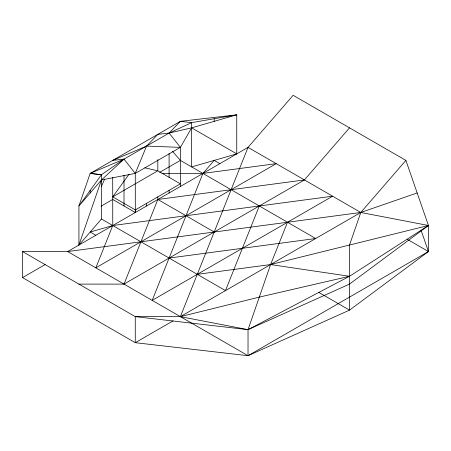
<?xml version="1.0" encoding="UTF-8"?>
<svg xmlns="http://www.w3.org/2000/svg" width="451" height="451" viewBox="0 0 451 451"><rect width="100%" height="100%" fill="white"/><g stroke="black" fill="none" stroke-linecap="round" stroke-linejoin="round"><path stroke-width="0.68" d="M78.931 245.056L101.464 179.943L135.266 173.415L180.372 147.376L169.119 133.068L180.372 121.336L236.752 114.825L191.647 127.847L169.119 133.068L157.822 134.353L146.564 146.085L112.716 160.398L124.014 159.107L90.161 173.415L78.931 205.994L78.931 245.056L101.464 219.006L101.464 174.734L124.014 159.107L169.119 133.068L191.647 122.638L236.752 114.825L236.752 153.887L191.647 166.909L191.647 122.638L180.372 121.336L90.161 173.415L101.464 174.734L78.931 205.994L101.464 179.943L124.014 159.107L135.266 173.415L135.311 212.506L67.656 251.568L22.55 251.568L22.55 277.607L135.266 342.687L248.027 355.704L349.514 310.136L428.45 251.54L428.45 225.5L405.9 160.398L293.133 95.296L248.027 147.376L180.372 316.641L135.266 316.641L22.55 251.568M287.501 222.253L270.583 264.562L248.027 329.664L248.027 355.704L67.656 251.568L360.794 212.477L417.175 192.949M405.9 160.398L360.794 212.477L349.514 245.028L349.514 310.136L318.733 292.361M78.902 284.102L124.008 284.102L157.844 199.472L157.844 196.867M259.308 205.972L225.477 290.602L101.464 219.006M135.266 173.415L146.564 146.085L180.372 147.376L191.647 127.847L236.752 153.887M101.3 186.759L104.643 179.041M135.988 209.512L135.311 209.901L112.716 196.856L129.116 174.125M124.008 284.102L304.414 179.932L349.519 127.847M101.131 206.146L112.716 199.46L135.311 212.506L248.027 147.376L360.794 212.477L428.45 225.5L349.514 284.091L248.027 329.664L135.266 316.641L135.266 342.687L173.06 320.87M112.716 196.856L157.822 170.816L180.372 183.833L135.311 209.901L135.311 212.506M159.648 172.361L180.372 160.398L315.689 238.523L169.102 258.068M22.55 277.607L45.1 264.59M197.284 274.338L270.583 264.562L428.45 225.5L349.514 276.283L248.027 329.664L180.372 316.641L360.794 212.477M248.027 355.704L428.45 251.54L421.087 230.281M180.372 316.641L259.308 297.113L349.514 276.283L270.583 264.562M304.414 179.932L157.844 199.472L214.191 232.028M161.982 173.415L202.927 173.415L276.221 163.651L186.004 215.736L332.607 196.208L152.19 300.372L202.927 173.415L214.202 160.398L219.84 163.651M90.161 173.415L101.441 174.717M144.833 167.817L157.822 170.816L157.822 159.564M407.118 239.227L428.45 251.54M95.843 235.292L90.194 232.028L112.761 225.528L185.998 215.736L95.826 267.832L112.761 225.528L112.716 177.226M172.547 151.361L180.372 160.398M214.202 118.731L214.202 121.336M180.372 147.144L180.372 186.438M169.097 153.487L169.097 177.322M169.108 190.35L169.108 192.955M146.575 203.384L146.575 205.989M124.014 175.332L124.014 205.983M90.194 190.361L90.194 192.966"/></g></svg>
